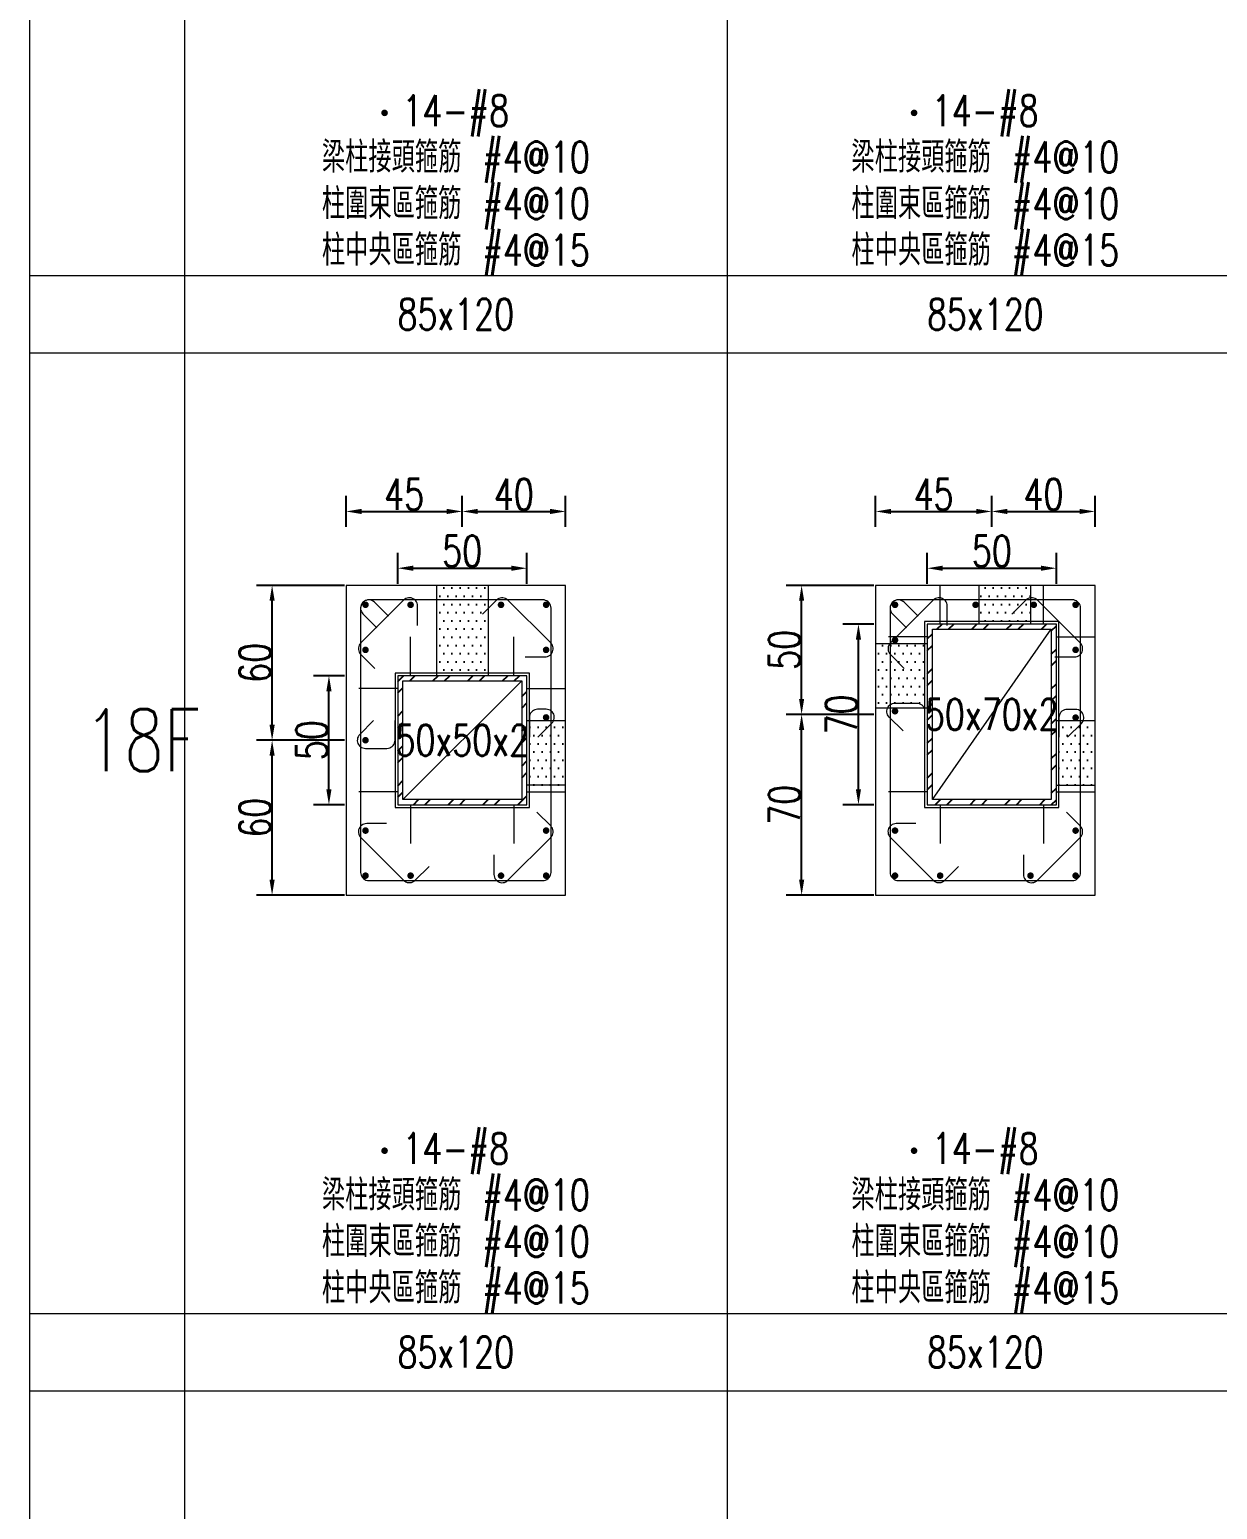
# Model space of a CAD drawing. Header units: millimetres. Extents: x 0 to 3905, y 0 to 8880.
# Drawn here: x 0 to 460, y 7190 to 7763 of the extents above; entities that cross this region are included whole.
import ezdxf
from ezdxf.enums import TextEntityAlignment as Align

# ---------------------------------------------------------------- set-up
doc = ezdxf.new("R2010")
doc.units = ezdxf.units.MM
doc.layers.get('DEFPOINTS').update_dxf_attribs({"color": 3})
for name, color, linetype in [('Hatch線', 6, 'Continuous'), ('TC-鋼粱', 132, 'Continuous'), ('主筋斷面', 2, 'Continuous'), ('文字-主筋根數', 7, 'Continuous'), ('文字-剪力筋 中央區', 7, 'Continuous'), ('文字-剪力筋-BC', 7, 'Continuous'), ('文字-剪力筋-圍束區', 7, 'Continuous'), ('文字-斷面尺寸', 7, 'Continuous'), ('文字-樓群名稱', 7, 'Continuous'), ('文字-輔助字', 7, 'Continuous'), ('柱斷面線', 4, 'Continuous'), ('標註字', 4, 'Continuous'), ('箍筋線', 1, 'Continuous'), ('網格線', 7, 'Continuous'), ('鋼柱', 11, 'Continuous')]:
    doc.layers.add(name, color=color, linetype=linetype)
doc.styles.add('note', font='txt.shx', dxfattribs={"width": 0.75, "height": 12})
doc.styles.add('txt', font='txt.shx', dxfattribs={"height": 0.2, "bigfont": 'chineset.shx'})
doc.dimstyles.new('RCAD_DIM', dxfattribs={"dimtxt": 12, "dimasz": 6, "dimexe": 6, "dimexo": 0.625, "dimtad": 1, "dimdec": 0, "dimdsep": 46, "dimtxsty": 'note', "dimcen": 2.5, "dimclrd": 256, "dimclre": 256, "dimclrt": 256, "dimadec": 0, "dimazin": 0, "dimtfac": 1, "dimtmove": 0, "dimatfit": 3, "dimfxl": 0, "dimtolj": 1, "dimarcsym": 0})

# ---------------------------------------------------------------- blocks, each defined once
blk = doc.blocks.new('*D126')
at = {"layer": 'DEFPOINTS', "color": 0}
for p in [(192.5, 7554.62), (142.5, 7548), (192.5, 7548)]:
    blk.add_point(p, dxfattribs=at)
at = {"layer": '標註字', "lineweight": -2}
for p, q in [((142.5, 7548.62), (142.5, 7560.62)), ((192.5, 7548.62), (192.5, 7560.62)), ((148.5, 7554.62), (186.5, 7554.62))]:
    blk.add_line(p, q, dxfattribs=at)
at = {"layer": '標註字'}
for points in [[(148.5, 7555.62), (148.5, 7553.62), (142.5, 7554.62)], [(186.5, 7553.62), (186.5, 7555.62), (192.5, 7554.62)]]:
    blk.add_solid(points, dxfattribs=at)
at = {"layer": '標註字', "insert": (167.5, 7561.25), "char_height": 12, "attachment_point": 5, "style": 'note'}
blk.add_mtext('\\A1;50', dxfattribs=at)
blk = doc.blocks.new('*D127')
at = {"layer": 'DEFPOINTS', "color": 0}
for p in [(115.88, 7513), (122.5, 7513), (122.5, 7463)]:
    blk.add_point(p, dxfattribs=at)
at = {"layer": '標註字', "lineweight": -2}
for p, q in [((121.88, 7513), (109.88, 7513)), ((115.88, 7469), (115.88, 7507)), ((121.88, 7463), (109.88, 7463))]:
    blk.add_line(p, q, dxfattribs=at)
at = {"layer": '標註字'}
for points in [[(116.88, 7507), (114.88, 7507), (115.88, 7513)], [(114.88, 7469), (116.88, 7469), (115.88, 7463)]]:
    blk.add_solid(points, dxfattribs=at)
at = {"layer": '標註字', "insert": (109.25, 7488), "char_height": 12, "attachment_point": 5, "rotation": 90, "style": 'note'}
blk.add_mtext('\\A1;50', dxfattribs=at)
blk = doc.blocks.new('*D128')
at = {"layer": 'DEFPOINTS', "color": 0}
for p in [(167.5, 7576.62), (122.5, 7570), (167.5, 7570)]:
    blk.add_point(p, dxfattribs=at)
at = {"layer": '標註字', "lineweight": -2}
for p, q in [((122.5, 7570.62), (122.5, 7582.62)), ((167.5, 7570.62), (167.5, 7582.62)), ((128.5, 7576.62), (161.5, 7576.62))]:
    blk.add_line(p, q, dxfattribs=at)
at = {"layer": '標註字'}
for points in [[(128.5, 7577.62), (128.5, 7575.62), (122.5, 7576.62)], [(161.5, 7575.62), (161.5, 7577.62), (167.5, 7576.62)]]:
    blk.add_solid(points, dxfattribs=at)
at = {"layer": '標註字', "insert": (145, 7583.25), "char_height": 12, "attachment_point": 5, "style": 'note'}
blk.add_mtext('\\A1;45', dxfattribs=at)
blk = doc.blocks.new('*D129')
at = {"layer": 'DEFPOINTS', "color": 0}
for p in [(207.5, 7576.62), (167.5, 7570), (207.5, 7570)]:
    blk.add_point(p, dxfattribs=at)
at = {"layer": '標註字', "lineweight": -2}
for p, q in [((167.5, 7570.62), (167.5, 7582.62)), ((207.5, 7570.62), (207.5, 7582.62)), ((173.5, 7576.62), (201.5, 7576.62))]:
    blk.add_line(p, q, dxfattribs=at)
at = {"layer": '標註字'}
for points in [[(173.5, 7577.62), (173.5, 7575.62), (167.5, 7576.62)], [(201.5, 7575.62), (201.5, 7577.62), (207.5, 7576.62)]]:
    blk.add_solid(points, dxfattribs=at)
at = {"layer": '標註字', "insert": (187.5, 7583.25), "char_height": 12, "attachment_point": 5, "style": 'note'}
blk.add_mtext('\\A1;40', dxfattribs=at)
blk = doc.blocks.new('*D130')
at = {"layer": 'DEFPOINTS', "color": 0}
for p in [(93.88, 7488), (122.5, 7488), (122.5, 7428)]:
    blk.add_point(p, dxfattribs=at)
at = {"layer": '標註字', "lineweight": -2}
for p, q in [((121.88, 7488), (87.88, 7488)), ((93.88, 7434), (93.88, 7482)), ((121.88, 7428), (87.88, 7428))]:
    blk.add_line(p, q, dxfattribs=at)
at = {"layer": '標註字'}
for points in [[(94.88, 7482), (92.88, 7482), (93.88, 7488)], [(92.88, 7434), (94.88, 7434), (93.88, 7428)]]:
    blk.add_solid(points, dxfattribs=at)
at = {"layer": '標註字', "insert": (87.25, 7458), "char_height": 12, "attachment_point": 5, "rotation": 90, "style": 'note'}
blk.add_mtext('\\A1;60', dxfattribs=at)
blk = doc.blocks.new('*D131')
at = {"layer": 'DEFPOINTS', "color": 0}
for p in [(93.88, 7548), (122.5, 7548), (122.5, 7488)]:
    blk.add_point(p, dxfattribs=at)
at = {"layer": '標註字', "lineweight": -2}
for p, q in [((121.88, 7548), (87.88, 7548)), ((93.88, 7494), (93.88, 7542)), ((121.88, 7488), (87.88, 7488))]:
    blk.add_line(p, q, dxfattribs=at)
at = {"layer": '標註字'}
for points in [[(94.88, 7542), (92.88, 7542), (93.88, 7548)], [(92.88, 7494), (94.88, 7494), (93.88, 7488)]]:
    blk.add_solid(points, dxfattribs=at)
at = {"layer": '標註字', "insert": (87.25, 7518), "char_height": 12, "attachment_point": 5, "rotation": 90, "style": 'note'}
blk.add_mtext('\\A1;60', dxfattribs=at)
blk = doc.blocks.new('Circle_Filled')
at = {"const_width": 0.5}
blk.add_lwpolyline([(-0.25, 0, 1), (0.25, 0, 1)], format="xyb", close=True, dxfattribs=at)
blk = doc.blocks.new('*D258')
at = {"layer": 'DEFPOINTS', "color": 0}
for p in [(397.5, 7554.62), (347.5, 7548), (397.5, 7548)]:
    blk.add_point(p, dxfattribs=at)
at = {"layer": '標註字', "lineweight": -2}
for p, q in [((347.5, 7548.62), (347.5, 7560.62)), ((397.5, 7548.62), (397.5, 7560.62)), ((353.5, 7554.62), (391.5, 7554.62))]:
    blk.add_line(p, q, dxfattribs=at)
at = {"layer": '標註字'}
for points in [[(353.5, 7555.62), (353.5, 7553.62), (347.5, 7554.62)], [(391.5, 7553.62), (391.5, 7555.62), (397.5, 7554.62)]]:
    blk.add_solid(points, dxfattribs=at)
at = {"layer": '標註字', "insert": (372.5, 7561.25), "char_height": 12, "attachment_point": 5, "style": 'note'}
blk.add_mtext('\\A1;50', dxfattribs=at)
blk = doc.blocks.new('*D259')
at = {"layer": 'DEFPOINTS', "color": 0}
for p in [(320.88, 7533), (327.5, 7533), (327.5, 7463)]:
    blk.add_point(p, dxfattribs=at)
at = {"layer": '標註字', "lineweight": -2}
for p, q in [((326.88, 7533), (314.88, 7533)), ((320.88, 7469), (320.88, 7527)), ((326.88, 7463), (314.88, 7463))]:
    blk.add_line(p, q, dxfattribs=at)
at = {"layer": '標註字'}
for points in [[(321.88, 7527), (319.88, 7527), (320.88, 7533)], [(319.88, 7469), (321.88, 7469), (320.88, 7463)]]:
    blk.add_solid(points, dxfattribs=at)
at = {"layer": '標註字', "insert": (314.25, 7498), "char_height": 12, "attachment_point": 5, "rotation": 90, "style": 'note'}
blk.add_mtext('\\A1;70', dxfattribs=at)
blk = doc.blocks.new('*D260')
at = {"layer": 'DEFPOINTS', "color": 0}
for p in [(372.5, 7576.62), (327.5, 7570), (372.5, 7570)]:
    blk.add_point(p, dxfattribs=at)
at = {"layer": '標註字', "lineweight": -2}
for p, q in [((327.5, 7570.62), (327.5, 7582.62)), ((372.5, 7570.62), (372.5, 7582.62)), ((333.5, 7576.62), (366.5, 7576.62))]:
    blk.add_line(p, q, dxfattribs=at)
at = {"layer": '標註字'}
for points in [[(333.5, 7577.62), (333.5, 7575.62), (327.5, 7576.62)], [(366.5, 7575.62), (366.5, 7577.62), (372.5, 7576.62)]]:
    blk.add_solid(points, dxfattribs=at)
at = {"layer": '標註字', "insert": (350, 7583.25), "char_height": 12, "attachment_point": 5, "style": 'note'}
blk.add_mtext('\\A1;45', dxfattribs=at)
blk = doc.blocks.new('*D261')
at = {"layer": 'DEFPOINTS', "color": 0}
for p in [(412.5, 7576.62), (372.5, 7570), (412.5, 7570)]:
    blk.add_point(p, dxfattribs=at)
at = {"layer": '標註字', "lineweight": -2}
for p, q in [((372.5, 7570.62), (372.5, 7582.62)), ((412.5, 7570.62), (412.5, 7582.62)), ((378.5, 7576.62), (406.5, 7576.62))]:
    blk.add_line(p, q, dxfattribs=at)
at = {"layer": '標註字'}
for points in [[(378.5, 7577.62), (378.5, 7575.62), (372.5, 7576.62)], [(406.5, 7575.62), (406.5, 7577.62), (412.5, 7576.62)]]:
    blk.add_solid(points, dxfattribs=at)
at = {"layer": '標註字', "insert": (392.5, 7583.25), "char_height": 12, "attachment_point": 5, "style": 'note'}
blk.add_mtext('\\A1;40', dxfattribs=at)
blk = doc.blocks.new('*D262')
at = {"layer": 'DEFPOINTS', "color": 0}
for p in [(298.88, 7498), (327.5, 7498), (327.5, 7428)]:
    blk.add_point(p, dxfattribs=at)
at = {"layer": '標註字', "lineweight": -2}
for p, q in [((326.88, 7498), (292.88, 7498)), ((298.88, 7434), (298.88, 7492)), ((326.88, 7428), (292.88, 7428))]:
    blk.add_line(p, q, dxfattribs=at)
at = {"layer": '標註字'}
for points in [[(299.88, 7492), (297.88, 7492), (298.88, 7498)], [(297.88, 7434), (299.88, 7434), (298.88, 7428)]]:
    blk.add_solid(points, dxfattribs=at)
at = {"layer": '標註字', "insert": (292.25, 7463), "char_height": 12, "attachment_point": 5, "rotation": 90, "style": 'note'}
blk.add_mtext('\\A1;70', dxfattribs=at)
blk = doc.blocks.new('*D263')
at = {"layer": 'DEFPOINTS', "color": 0}
for p in [(298.88, 7548), (327.5, 7548), (327.5, 7498)]:
    blk.add_point(p, dxfattribs=at)
at = {"layer": '標註字', "lineweight": -2}
for p, q in [((326.88, 7548), (292.88, 7548)), ((298.88, 7504), (298.88, 7542)), ((326.88, 7498), (292.88, 7498))]:
    blk.add_line(p, q, dxfattribs=at)
at = {"layer": '標註字'}
for points in [[(299.88, 7542), (297.88, 7542), (298.88, 7548)], [(297.88, 7504), (299.88, 7504), (298.88, 7498)]]:
    blk.add_solid(points, dxfattribs=at)
at = {"layer": '標註字', "insert": (292.25, 7523), "char_height": 12, "attachment_point": 5, "rotation": 90, "style": 'note'}
blk.add_mtext('\\A1;50', dxfattribs=at)

msp = doc.modelspace()

# ---------------------------------------------------------------- hatches: boundary and pattern name
at = {"layer": 'Hatch線'}
h = msp.add_hatch(dxfattribs=at)
h.set_pattern_fill('ANSI32', color=256, style=0)
h.paths.add_polyline_path([(347.5, 7463), (397.5, 7463), (397.5, 7533), (347.5, 7533)], flags=17)
h.paths.add_polyline_path([(349.5, 7465), (349.5, 7531), (395.5, 7531), (395.5, 7465)])
h = msp.add_hatch(dxfattribs=at)
h.set_pattern_fill('ANSI32', color=256, style=0)
h.paths.add_polyline_path([(142.5, 7463), (192.5, 7463), (192.5, 7513), (142.5, 7513)], flags=17)
h.paths.add_polyline_path([(144.5, 7465), (144.5, 7511), (190.5, 7511), (190.5, 7465)])
at = {"layer": 'TC-鋼粱'}
h = msp.add_hatch(dxfattribs=at)
h.set_pattern_fill('DOTS', color=256, scale=2, style=0)
h.paths.add_polyline_path([(177.5, 7548), (157.5, 7548), (157.5, 7513), (177.5, 7513)], flags=17)
h = msp.add_hatch(dxfattribs=at)
h.set_pattern_fill('DOTS', color=256, scale=2, style=0)
h.paths.add_polyline_path([(387.5, 7548), (367.5, 7548), (367.5, 7533), (387.5, 7533)], flags=17)
h = msp.add_hatch(dxfattribs=at)
h.set_pattern_fill('DOTS', color=256, scale=2, style=0)
h.paths.add_polyline_path([(327.5, 7525.5), (327.5, 7500.5), (347.5, 7500.5), (347.5, 7525.5)], flags=17)
h = msp.add_hatch(dxfattribs=at)
h.set_pattern_fill('DOTS', color=256, scale=2, style=0)
h.paths.add_polyline_path([(207.5, 7470.56), (207.5, 7495.56), (192.5, 7495.56), (192.5, 7470.56)], flags=17)
h = msp.add_hatch(dxfattribs=at)
h.set_pattern_fill('DOTS', color=256, scale=2, style=0)
h.paths.add_polyline_path([(412.5, 7470.5), (412.5, 7495.5), (397.5, 7495.5), (397.5, 7470.5)], flags=17)

# ---------------------------------------------------------------- linework, layer by layer
at = {"layer": 'DEFPOINTS', "lineweight": 5}
for points in [[(352.5, 7533), (352.5, 7548)], [(392.5, 7533), (392.5, 7548)], [(347.5, 7462), (398.5, 7462), (398.5, 7534), (346.5, 7534), (346.5, 7462), (347.5, 7462)], [(147.5, 7513), (147.5, 7528)], [(187.5, 7513), (187.5, 7528)], [(347.5, 7528), (332.5, 7528)], [(349.5, 7465), (395.5, 7531)], [(397.5, 7528), (412.5, 7528)], [(142.5, 7462), (193.5, 7462), (193.5, 7514), (141.5, 7514), (141.5, 7462), (142.5, 7462)], [(144.5, 7465), (190.5, 7511)], [(142.5, 7508), (127.5, 7508)], [(192.5, 7508), (207.5, 7508)], [(142.5, 7468), (127.5, 7468)], [(192.5, 7468), (207.5, 7468)], [(347.5, 7468), (332.5, 7468)], [(397.5, 7468), (412.5, 7468)], [(147.5, 7463), (147.5, 7448)], [(187.5, 7463), (187.5, 7448)], [(352.5, 7463), (352.5, 7448)], [(392.5, 7463), (392.5, 7448)]]:
    msp.add_lwpolyline(points, dxfattribs=at)
at = {"layer": 'TC-鋼粱', "lineweight": 5}
for points in [[(157.5, 7548), (157.5, 7513)], [(177.5, 7548), (177.5, 7513)], [(367.5, 7548), (367.5, 7533)], [(387.5, 7548), (387.5, 7533)], [(327.5, 7525.5), (347.5, 7525.5)], [(327.5, 7500.5), (347.5, 7500.5)], [(207.5, 7495.56), (192.5, 7495.56)], [(412.5, 7495.5), (397.5, 7495.5)], [(207.5, 7470.56), (192.5, 7470.56)], [(412.5, 7470.5), (397.5, 7470.5)]]:
    msp.add_lwpolyline(points, dxfattribs=at)
at = {"layer": '柱斷面線', "lineweight": 5}
for points in [[(122.5, 7428), (207.5, 7428), (207.5, 7548), (122.5, 7548), (122.5, 7428)], [(327.5, 7428), (412.5, 7428), (412.5, 7548), (327.5, 7548), (327.5, 7428)]]:
    msp.add_lwpolyline(points, dxfattribs=at)
at = {"layer": '箍筋線', "lineweight": 5}
for points in [[(150.23, 7532.39), (150.23, 7540.01), (150.18, 7540.54), (150.05, 7541.06), (149.83, 7541.55), (149.53, 7541.99), (149.17, 7542.38), (148.74, 7542.7), (148.27, 7542.94), (147.76, 7543.11), (147.23, 7543.18), (146.7, 7543.17), (146.17, 7543.06), (145.67, 7542.87), (145.21, 7542.6), (144.81, 7542.26), (128.24, 7525.69), (127.89, 7525.27), (127.61, 7524.79), (127.42, 7524.27), (127.33, 7523.73), (127.33, 7523.17), (127.42, 7522.63), (127.61, 7522.11), (127.89, 7521.63), (128.24, 7521.2), (133.63, 7515.82)], [(138.94, 7536.05), (133.56, 7541.44), (133.15, 7541.78), (132.69, 7542.05), (132.19, 7542.24), (131.67, 7542.35), (131.13, 7542.36), (130.6, 7542.29), (130.09, 7542.12), (129.62, 7541.88), (129.19, 7541.56), (128.83, 7541.17), (128.53, 7540.73), (128.31, 7540.24), (128.18, 7539.72), (128.13, 7539.19), (128.13, 7436.81), (128.18, 7436.26), (128.33, 7435.72), (128.56, 7435.22), (128.88, 7434.77), (129.27, 7434.38), (129.72, 7434.06), (130.22, 7433.83), (130.76, 7433.68), (131.31, 7433.63), (198.69, 7433.63), (199.24, 7433.68), (199.78, 7433.83), (200.28, 7434.06), (200.73, 7434.38), (201.12, 7434.77), (201.44, 7435.22), (201.67, 7435.72), (201.82, 7436.26), (201.87, 7436.81), (201.87, 7539.19), (201.82, 7539.74), (201.67, 7540.28), (201.44, 7540.78), (201.12, 7541.23), (200.73, 7541.62), (200.28, 7541.94), (199.78, 7542.17), (199.24, 7542.32), (198.69, 7542.37), (131.31, 7542.37), (130.78, 7542.32), (130.26, 7542.19), (129.77, 7541.97), (129.33, 7541.67), (128.94, 7541.31), (128.62, 7540.88), (128.38, 7540.41), (128.21, 7539.9), (128.14, 7539.37), (128.15, 7538.83), (128.26, 7538.31), (128.45, 7537.81), (128.72, 7537.35), (129.06, 7536.94), (134.45, 7531.56)], [(191.89, 7520.27), (199.51, 7520.27), (200.04, 7520.32), (200.56, 7520.45), (201.05, 7520.67), (201.49, 7520.97), (201.88, 7521.33), (202.2, 7521.76), (202.44, 7522.23), (202.61, 7522.74), (202.68, 7523.27), (202.67, 7523.8), (202.56, 7524.33), (202.37, 7524.83), (202.1, 7525.29), (201.76, 7525.69), (185.19, 7542.26), (184.77, 7542.61), (184.29, 7542.89), (183.77, 7543.08), (183.23, 7543.17), (182.67, 7543.17), (182.13, 7543.08), (181.61, 7542.89), (181.13, 7542.61), (180.7, 7542.26), (175.32, 7536.87)], [(355.23, 7532.39), (355.23, 7540.01), (355.18, 7540.54), (355.05, 7541.06), (354.83, 7541.55), (354.53, 7541.99), (354.17, 7542.38), (353.74, 7542.7), (353.27, 7542.94), (352.76, 7543.11), (352.23, 7543.18), (351.7, 7543.17), (351.17, 7543.06), (350.67, 7542.87), (350.21, 7542.6), (349.81, 7542.26), (333.24, 7525.69), (332.89, 7525.27), (332.61, 7524.79), (332.42, 7524.27), (332.33, 7523.73), (332.33, 7523.17), (332.42, 7522.63), (332.61, 7522.11), (332.89, 7521.63), (333.24, 7521.2), (338.63, 7515.82)], [(343.94, 7536.05), (338.56, 7541.44), (338.15, 7541.78), (337.69, 7542.05), (337.19, 7542.24), (336.67, 7542.35), (336.13, 7542.36), (335.6, 7542.29), (335.09, 7542.12), (334.62, 7541.88), (334.19, 7541.56), (333.83, 7541.17), (333.53, 7540.73), (333.31, 7540.24), (333.18, 7539.72), (333.13, 7539.19), (333.13, 7436.81), (333.18, 7436.26), (333.33, 7435.72), (333.56, 7435.22), (333.88, 7434.77), (334.27, 7434.38), (334.72, 7434.06), (335.22, 7433.83), (335.76, 7433.68), (336.31, 7433.63), (403.69, 7433.63), (404.24, 7433.68), (404.78, 7433.83), (405.28, 7434.06), (405.73, 7434.38), (406.12, 7434.77), (406.44, 7435.22), (406.67, 7435.72), (406.82, 7436.26), (406.87, 7436.81), (406.87, 7539.19), (406.82, 7539.74), (406.67, 7540.28), (406.44, 7540.78), (406.12, 7541.23), (405.73, 7541.62), (405.28, 7541.94), (404.78, 7542.17), (404.24, 7542.32), (403.69, 7542.37), (336.31, 7542.37), (335.78, 7542.32), (335.26, 7542.19), (334.77, 7541.97), (334.33, 7541.67), (333.94, 7541.31), (333.62, 7540.88), (333.38, 7540.41), (333.21, 7539.9), (333.14, 7539.37), (333.15, 7538.83), (333.26, 7538.31), (333.45, 7537.81), (333.72, 7537.35), (334.06, 7536.94), (339.45, 7531.56)], [(396.89, 7520.27), (404.51, 7520.27), (405.04, 7520.32), (405.56, 7520.45), (406.05, 7520.67), (406.49, 7520.97), (406.88, 7521.33), (407.2, 7521.76), (407.44, 7522.23), (407.61, 7522.74), (407.68, 7523.27), (407.67, 7523.8), (407.56, 7524.33), (407.37, 7524.83), (407.1, 7525.29), (406.76, 7525.69), (390.19, 7542.26), (389.77, 7542.61), (389.29, 7542.89), (388.77, 7543.08), (388.23, 7543.17), (387.67, 7543.17), (387.13, 7543.08), (386.61, 7542.89), (386.13, 7542.61), (385.7, 7542.26), (380.32, 7536.87)], [(196.82, 7489.2), (202.21, 7494.59), (202.55, 7495), (202.82, 7495.46), (203.01, 7495.95), (203.12, 7496.48), (203.13, 7497.01), (203.06, 7497.54), (202.89, 7498.05), (202.65, 7498.52), (202.33, 7498.95), (201.94, 7499.32), (201.5, 7499.61), (201.01, 7499.83), (200.49, 7499.96), (199.96, 7500.01), (196.67, 7500.01), (196.12, 7499.96), (195.59, 7499.82), (195.09, 7499.58), (194.63, 7499.27), (194.24, 7498.87), (193.93, 7498.42), (193.69, 7497.92), (193.55, 7497.38), (193.5, 7496.83), (193.5, 7489.21)], [(338.18, 7491.6), (332.79, 7496.99), (332.45, 7497.39), (332.18, 7497.85), (331.99, 7498.35), (331.88, 7498.88), (331.87, 7499.41), (331.94, 7499.94), (332.11, 7500.45), (332.35, 7500.92), (332.67, 7501.35), (333.06, 7501.71), (333.5, 7502.01), (333.99, 7502.23), (334.51, 7502.36), (335.04, 7502.41), (343.33, 7502.41), (343.88, 7502.36), (344.41, 7502.21), (344.91, 7501.98), (345.37, 7501.66), (345.76, 7501.27), (346.07, 7500.82), (346.31, 7500.32), (346.45, 7499.78), (346.5, 7499.23), (346.5, 7491.61)], [(401.82, 7489.14), (407.21, 7494.52), (407.55, 7494.93), (407.82, 7495.39), (408.01, 7495.89), (408.12, 7496.41), (408.13, 7496.95), (408.06, 7497.48), (407.89, 7497.98), (407.65, 7498.46), (407.33, 7498.89), (406.94, 7499.25), (406.5, 7499.55), (406.01, 7499.77), (405.49, 7499.9), (404.96, 7499.94), (401.67, 7499.94), (401.12, 7499.9), (400.59, 7499.75), (400.09, 7499.52), (399.63, 7499.2), (399.24, 7498.81), (398.93, 7498.36), (398.69, 7497.86), (398.55, 7497.32), (398.5, 7496.77), (398.5, 7489.15)], [(133.18, 7495.63), (127.79, 7490.25), (127.45, 7489.84), (127.18, 7489.38), (126.99, 7488.88), (126.88, 7488.36), (126.87, 7487.82), (126.94, 7487.29), (127.11, 7486.78), (127.35, 7486.31), (127.67, 7485.88), (128.06, 7485.52), (128.5, 7485.22), (128.99, 7485), (129.51, 7484.87), (130.04, 7484.83), (138.33, 7484.83), (138.88, 7484.87), (139.41, 7485.02), (139.91, 7485.25), (140.37, 7485.57), (140.76, 7485.96), (141.07, 7486.41), (141.31, 7486.91), (141.45, 7487.45), (141.5, 7488), (141.5, 7495.62)], [(179.77, 7443.61), (179.77, 7435.99), (179.82, 7435.46), (179.95, 7434.94), (180.17, 7434.45), (180.47, 7434.01), (180.83, 7433.62), (181.26, 7433.3), (181.73, 7433.06), (182.24, 7432.89), (182.77, 7432.82), (183.3, 7432.83), (183.83, 7432.94), (184.33, 7433.13), (184.79, 7433.4), (185.19, 7433.74), (201.76, 7450.31), (202.11, 7450.73), (202.39, 7451.21), (202.58, 7451.73), (202.67, 7452.27), (202.67, 7452.83), (202.58, 7453.37), (202.39, 7453.89), (202.11, 7454.37), (201.76, 7454.8), (196.37, 7460.18)], [(384.77, 7443.61), (384.77, 7435.99), (384.82, 7435.46), (384.95, 7434.94), (385.17, 7434.45), (385.47, 7434.01), (385.83, 7433.62), (386.26, 7433.3), (386.73, 7433.06), (387.24, 7432.89), (387.77, 7432.82), (388.3, 7432.83), (388.83, 7432.94), (389.33, 7433.13), (389.79, 7433.4), (390.19, 7433.74), (406.76, 7450.31), (407.11, 7450.73), (407.39, 7451.21), (407.58, 7451.73), (407.67, 7452.27), (407.67, 7452.83), (407.58, 7453.37), (407.39, 7453.89), (407.11, 7454.37), (406.76, 7454.8), (401.37, 7460.18)], [(138.11, 7455.73), (130.49, 7455.73), (129.96, 7455.68), (129.44, 7455.55), (128.95, 7455.33), (128.51, 7455.03), (128.12, 7454.67), (127.8, 7454.24), (127.56, 7453.77), (127.39, 7453.26), (127.32, 7452.73), (127.33, 7452.2), (127.44, 7451.67), (127.63, 7451.17), (127.9, 7450.71), (128.24, 7450.31), (144.81, 7433.74), (145.23, 7433.39), (145.71, 7433.11), (146.23, 7432.92), (146.77, 7432.83), (147.33, 7432.83), (147.87, 7432.92), (148.39, 7433.11), (148.87, 7433.39), (149.3, 7433.74), (154.68, 7439.13)], [(343.11, 7455.73), (335.49, 7455.73), (334.96, 7455.68), (334.44, 7455.55), (333.95, 7455.33), (333.51, 7455.03), (333.12, 7454.67), (332.8, 7454.24), (332.56, 7453.77), (332.39, 7453.26), (332.32, 7452.73), (332.33, 7452.2), (332.44, 7451.67), (332.63, 7451.17), (332.9, 7450.71), (333.24, 7450.31), (349.81, 7433.74), (350.23, 7433.39), (350.71, 7433.11), (351.23, 7432.92), (351.77, 7432.83), (352.33, 7432.83), (352.87, 7432.92), (353.39, 7433.11), (353.87, 7433.39), (354.3, 7433.74), (359.68, 7439.13)]]:
    msp.add_lwpolyline(points, dxfattribs=at)
at = {"layer": '網格線', "lineweight": 5}
for points in [[(0, 8040), (0, 7668)], [(60, 8040), (60, 7668)], [(270, 8040), (270, 7668)], [(0, 7668), (0, 7638)], [(0, 7668), (60, 7668)], [(60, 7668), (270, 7668)], [(60, 7668), (60, 7638)], [(270, 7668), (470, 7668)], [(270, 7668), (270, 7638)], [(0, 7638), (0, 7266)], [(0, 7638), (60, 7638)], [(60, 7638), (270, 7638)], [(60, 7638), (60, 7266)], [(270, 7638), (470, 7638)], [(270, 7638), (270, 7266)], [(0, 7266), (0, 7236)], [(0, 7266), (60, 7266)], [(60, 7266), (270, 7266)], [(60, 7266), (60, 7236)], [(270, 7266), (470, 7266)], [(270, 7266), (270, 7236)], [(0, 7236), (0, 6864)], [(0, 7236), (60, 7236)], [(60, 7236), (270, 7236)], [(60, 7236), (60, 6864)], [(270, 7236), (470, 7236)], [(270, 7236), (270, 6864)]]:
    msp.add_lwpolyline(points, dxfattribs=at)
at = {"layer": '鋼柱', "lineweight": 5}
for points in [[(347.5, 7463), (397.5, 7463), (397.5, 7533), (347.5, 7533), (347.5, 7463)], [(349.5, 7465), (349.5, 7531), (395.5, 7531), (395.5, 7465), (349.5, 7465)], [(142.5, 7463), (192.5, 7463), (192.5, 7513), (142.5, 7513), (142.5, 7463)], [(144.5, 7465), (144.5, 7511), (190.5, 7511), (190.5, 7465), (144.5, 7465)]]:
    msp.add_lwpolyline(points, dxfattribs=at)

# ---------------------------------------------------------------- block references
at = {"layer": '主筋斷面', "lineweight": 5, "xscale": 2.539999961853027, "yscale": 2.539999961853027}
for p in [(137.42, 7731), (342.42, 7731), (130.04, 7540.46), (147.5, 7540.46), (182.5, 7540.46), (199.96, 7540.46), (335.04, 7540.46), (366.23, 7540.46), (388.77, 7540.46), (404.96, 7540.46), (335.04, 7526.77), (130.04, 7523), (199.96, 7523), (404.96, 7523), (199.96, 7496.83), (335.04, 7499.23), (404.96, 7496.77), (130.04, 7488), (130.04, 7453), (199.96, 7453), (335.04, 7453), (404.96, 7453), (130.04, 7435.54), (147.5, 7435.54), (182.5, 7435.54), (199.96, 7435.54), (335.04, 7435.54), (352.5, 7435.54), (387.5, 7435.54), (404.96, 7435.54), (137.42, 7329), (342.42, 7329)]:
    msp.add_blockref('Circle_Filled', p, dxfattribs=at)

# ---------------------------------------------------------------- texts
at = {"layer": '文字-主筋根數', "style": 'txt', "width": 0.75}
for p in [(165, 7731), (370, 7731), (165, 7329), (370, 7329)]:
    msp.add_text('14-#8', height=12, dxfattribs=at).set_placement(p, align=Align.MIDDLE)
at = {"layer": '文字-剪力筋 中央區', "style": 'txt', "width": 0.75}
for p in [(165, 7677), (370, 7677), (165, 7275), (370, 7275)]:
    msp.add_text('柱中央區箍筋 #4@15', height=12, dxfattribs=at).set_placement(p, align=Align.MIDDLE)
at = {"layer": '文字-剪力筋-BC', "style": 'txt', "width": 0.75}
for p in [(165, 7713), (370, 7713), (165, 7311), (370, 7311)]:
    msp.add_text('梁柱接頭箍筋 #4@10', height=12, dxfattribs=at).set_placement(p, align=Align.MIDDLE)
at = {"layer": '文字-剪力筋-圍束區', "style": 'txt', "width": 0.75}
for p in [(165, 7695), (370, 7695), (165, 7293), (370, 7293)]:
    msp.add_text('柱圍束區箍筋 #4@10', height=12, dxfattribs=at).set_placement(p, align=Align.MIDDLE)
at = {"layer": '文字-斷面尺寸', "style": 'txt', "width": 0.75}
for p in [(165, 7653), (370, 7653), (165, 7251), (370, 7251)]:
    msp.add_text('85x120', height=12, dxfattribs=at).set_placement(p, align=Align.MIDDLE)
at = {"layer": '文字-樓群名稱', "style": 'txt', "width": 0.75}
msp.add_text('18F', height=24, dxfattribs=at).set_placement((43.5, 7488), align=Align.MIDDLE)
at = {"layer": '文字-輔助字', "style": 'txt', "width": 0.75}
for s, p in [('50x70x2', (372.5, 7498)), ('50x50x2', (167.5, 7488))]:
    msp.add_text(s, height=12, dxfattribs=at).set_placement(p, align=Align.MIDDLE)

# ---------------------------------------------------------------- dimensions: what is measured, and where the dimension line sits
at = {"layer": '標註字'}
for base, p1, p2, picture, middle in [((167.5, 7576.62), (122.5, 7570), (167.5, 7570), '*D128', (145, 7583.25)), ((207.5, 7576.62), (167.5, 7570), (207.5, 7570), '*D129', (187.5, 7583.25)), ((372.5, 7576.62), (327.5, 7570), (372.5, 7570), '*D260', (350, 7583.25)), ((412.5, 7576.62), (372.5, 7570), (412.5, 7570), '*D261', (392.5, 7583.25)), ((192.5, 7554.62), (142.5, 7548), (192.5, 7548), '*D126', (167.5, 7561.25)), ((397.5, 7554.62), (347.5, 7548), (397.5, 7548), '*D258', (372.5, 7561.25))]:
    dim = msp.add_linear_dim(base=base, p1=p1, p2=p2, dimstyle='RCAD_DIM', dxfattribs=at)
    dim.commit()
    dim.dimension.update_dxf_attribs({"geometry": picture, "text_midpoint": middle})
for base, p1, p2, picture, middle in [((93.88, 7548), (122.5, 7488), (122.5, 7548), '*D131', (87.25, 7518)), ((298.88, 7548), (327.5, 7498), (327.5, 7548), '*D263', (292.25, 7523)), ((320.88, 7533), (327.5, 7463), (327.5, 7533), '*D259', (314.25, 7498)), ((115.88, 7513), (122.5, 7463), (122.5, 7513), '*D127', (109.25, 7488)), ((298.88, 7498), (327.5, 7428), (327.5, 7498), '*D262', (292.25, 7463)), ((93.88, 7488), (122.5, 7428), (122.5, 7488), '*D130', (87.25, 7458))]:
    dim = msp.add_linear_dim(base=base, p1=p1, p2=p2, angle=90, dimstyle='RCAD_DIM', dxfattribs=at)
    dim.commit()
    dim.dimension.update_dxf_attribs({"geometry": picture, "text_midpoint": middle})

doc.saveas('drawing.dxf')
